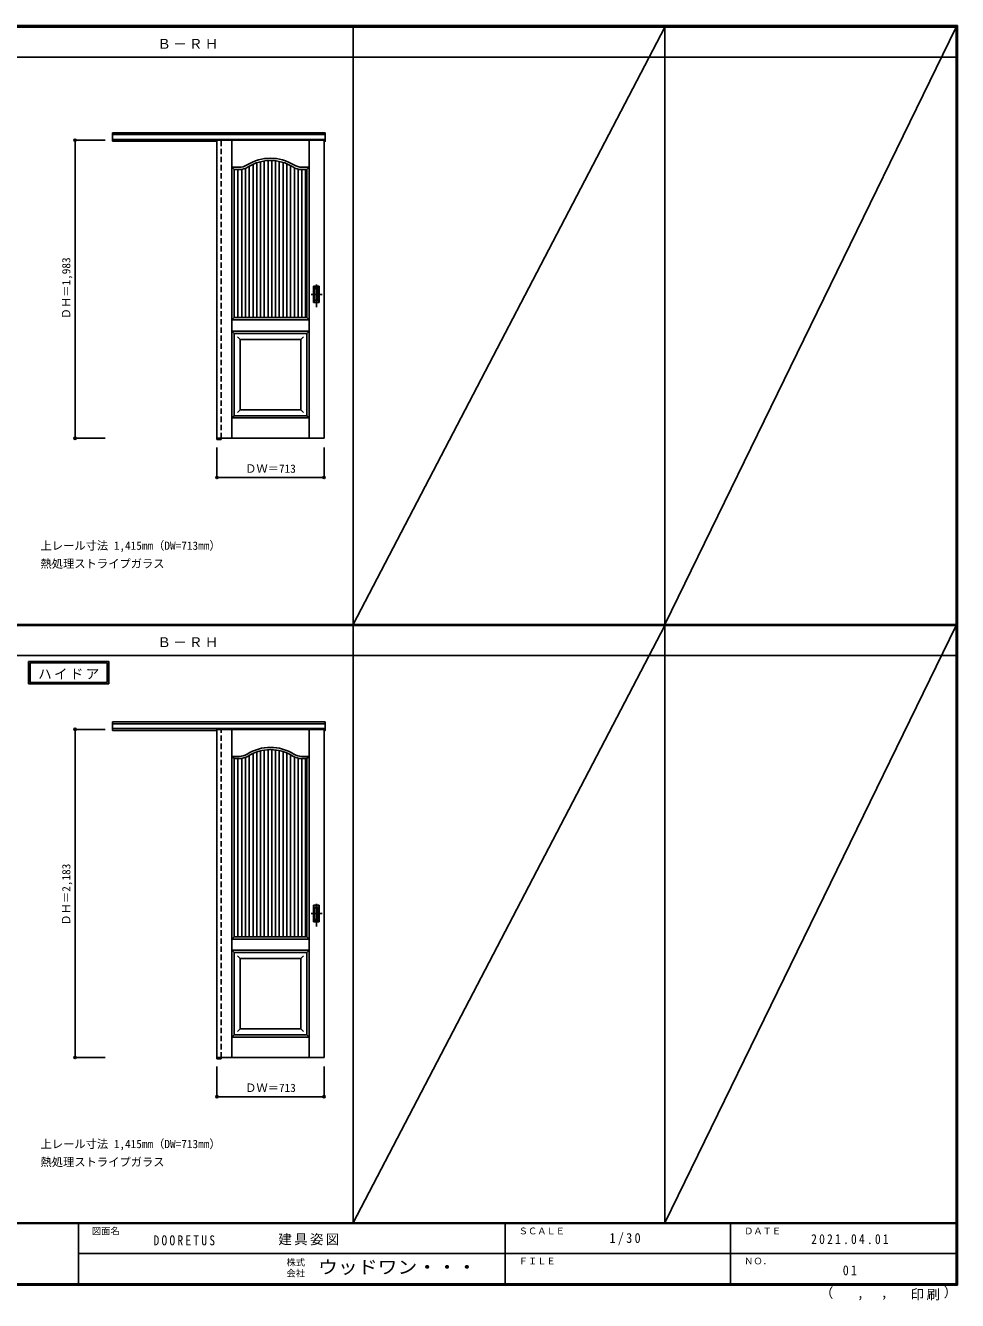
# Model space of a CAD drawing. Units: millimetres, scale not verified. Extents: x -6000 to 5700, y -4307 to 4175.
# Drawn here: x -502 to 5700, y -4307 to 4175 of the extents above; entities that cross this region are included whole.
import ezdxf
from ezdxf.enums import TextEntityAlignment as Align

# ---------------------------------------------------------------- set-up
doc = ezdxf.new("R2010")
doc.units = ezdxf.units.MM
doc.header["$LTSCALE"] = 30
doc.header["$PDMODE"] = 32
doc.header["$PDSIZE"] = 15
doc.linetypes.add('CHAIN1', pattern=[8, 5, -1, 1, -1])
doc.linetypes.add('DASHED1', pattern=[1.8, 1.2, -0.6])
for name, color, linetype in [('0-2_扉', 7, 'Continuous'), ('0-4_枠', 3, 'Continuous'), ('0-6_引手', 7, 'Continuous'), ('0-A_文字', 7, 'Continuous'), ('0-B_寸法', 4, 'Continuous'), ('0-C_ハッチ', 4, 'Continuous'), ('F-1_枠', 6, 'Continuous'), ('F-A_文字', 7, 'Continuous')]:
    doc.layers.add(name, color=color, linetype=linetype)
doc.styles.add('ＭＳ ゴシック', font='')
doc.styles.get('ＭＳ ゴシック').set_extended_font_data('MS Gothic')

msp = doc.modelspace()

# ---------------------------------------------------------------- linework, layer by layer
at = {"layer": '0-2_扉'}
for p, q in [((772, 3412), (772, 1429)), ((772, 3412), (1485, 3412)), ((872, 1429), (872, 3412)), ((1385, 1429), (1385, 3412)), ((1485, 1429), (1485, 3412)), ((872, 3232), (919.43, 3232)), ((872, 3232), (887, 3217)), ((1337.22, 3232), (1385, 3232)), ((1370, 3217), (1385, 3232)), ((887, 3217), (919.43, 3217)), ((887, 2374.52), (887, 3217)), ((1337.61, 3217), (1370, 3217)), ((1370, 2232), (1370, 3217)), ((887, 2232), (887, 2374.52)), ((872, 2217), (887, 2232)), ((1385, 2217), (872, 2217)), ((1076, 2232), (887, 2232)), ((887, 2232), (1370, 2232)), ((1181, 2232), (1370, 2232)), ((1370, 2232), (1385, 2217)), ((872, 2142), (887, 2127)), ((872, 2142), (1385, 2142)), ((887, 1579), (887, 2127)), ((887, 2127), (1370, 2127)), ((1370, 2127), (1385, 2142)), ((1370, 1579), (1370, 2127)), ((927.04, 2087), (909.36, 2104.68)), ((927, 1619), (927, 2087)), ((1330, 2087), (927.04, 2087)), ((1330, 2087), (1347.68, 2104.68)), ((1330, 2087), (1330, 1619)), ((927, 1619), (909.32, 1601.32)), ((927, 1619), (927, 1620.43)), ((1330, 1619), (927, 1619)), ((1330, 1619), (1347.68, 1601.32)), ((887, 1579), (872, 1564)), ((872, 1564), (1385, 1564)), ((887, 1579), (1370, 1579)), ((1370, 1579), (1385, 1564)), ((772, 1429), (1485, 1429)), ((772, -507.25), (772, -2690.25)), ((772, -507.25), (1485, -507.25)), ((872, -2690.25), (872, -507.25)), ((1385, -2690.25), (1385, -507.25)), ((1485, -2690.25), (1485, -507.25)), ((872, -687.25), (919.43, -687.25)), ((872, -687.25), (887, -702.25)), ((887, -702.25), (919.43, -702.25)), ((887, -1887.25), (887, -702.25)), ((1337.22, -687.25), (1385, -687.25)), ((1337.61, -702.25), (1370, -702.25)), ((1370, -702.25), (1385, -687.25)), ((1370, -1887.25), (1370, -702.25)), ((872, -1902.25), (887, -1887.25)), ((1385, -1902.25), (872, -1902.25)), ((1076, -1887.25), (887, -1887.25)), ((887, -1887.25), (1370, -1887.25)), ((1181, -1887.25), (1370, -1887.25)), ((1370, -1887.25), (1385, -1902.25)), ((872, -1977.25), (887, -1992.25)), ((872, -1977.25), (1385, -1977.25)), ((887, -2540.25), (887, -1992.25)), ((887, -1992.25), (1370, -1992.25)), ((927.04, -2032.25), (909.36, -2014.57)), ((927, -2500.25), (927, -2032.25)), ((1330, -2032.25), (927.04, -2032.25)), ((1330, -2032.25), (1347.68, -2014.57)), ((1330, -2032.25), (1330, -2500.25)), ((1370, -1992.25), (1385, -1977.25)), ((1370, -2540.25), (1370, -1992.25)), ((887, -2540.25), (872, -2555.25)), ((887, -2540.25), (1370, -2540.25)), ((927, -2500.25), (909.32, -2517.93)), ((927, -2500.25), (927, -2498.82)), ((1330, -2500.25), (927, -2500.25)), ((1330, -2500.25), (1347.68, -2517.93)), ((1370, -2540.25), (1385, -2555.25)), ((872, -2555.25), (1385, -2555.25)), ((772, -2690.25), (1485, -2690.25))]:
    msp.add_line(p, q, dxfattribs=at)
for centre, radius, start, end in [((919.5, 3332), 100, 270, 302.03549), ((919.5, 3332), 115, 270, 302.03549), ((1128.5, 2997.99), 294.01, 57.96451, 122.03549), ((1128.5, 2997.99), 279.01, 57.96451, 122.03549), ((1337.5, 3332), 115, 237.96451, 270.05614), ((1337.5, 3332), 100, 237.96451, 269.83906), ((919.5, -587.25), 100, 270, 302.03549), ((1128.5, -921.26), 294.01, 57.96451, 122.03549), ((1128.5, -921.26), 279.01, 57.96451, 122.03549), ((1337.5, -587.25), 100, 237.96451, 269.83906), ((919.5, -587.25), 115, 270, 302.03549), ((1337.5, -587.25), 115, 237.96451, 270.05614)]:
    msp.add_arc(centre, radius, start, end, dxfattribs=at)
at = {"layer": '0-4_枠'}
for p, q in [((78, 3462), (1493, 3462)), ((78, 3405), (78, 3462)), ((78, 3449), (1493, 3449)), ((78, 3417), (1493, 3417)), ((78, 3405), (772, 3405)), ((771, 3417), (771, 1420)), ((799, 3412), (799, 3417)), ((771, 1420), (799, 1420)), ((799, 1429), (799, 1420)), ((78, -457.25), (1493, -457.25)), ((78, -514.25), (78, -457.25)), ((78, -470.25), (1493, -470.25)), ((78, -502.25), (1493, -502.25)), ((771, -502.25), (771, -2699.25)), ((799, -507.25), (799, -502.25)), ((78, -514.25), (772, -514.25)), ((771, -2699.25), (799, -2699.25)), ((799, -2690.25), (799, -2699.25))]:
    msp.add_line(p, q, dxfattribs=at)
at = {"layer": '0-4_枠', "color": 4, "linetype": 'DASHED1'}
for p, q in [((799, 1429), (799, 3412)), ((799, -2690.25), (799, -507.25))]:
    msp.add_line(p, q, dxfattribs=at)
at = {"layer": '0-4_枠'}
for points in [[(1485, 3405), (1493, 3405), (1493, 3462)], [(1485, -514.25), (1493, -514.25), (1493, -457.25)]]:
    msp.add_lwpolyline(points, dxfattribs=at)
at = {"layer": '0-6_引手', "linetype": 'CHAIN1'}
for p, q in [((1434, 2301.27), (1434, 2472.12)), ((1472.07, 2386.5), (1399.56, 2386.5)), ((1434, -1817.98), (1434, -1647.13)), ((1472.07, -1732.75), (1399.56, -1732.75))]:
    msp.add_line(p, q, dxfattribs=at)
at = {"layer": '0-6_引手'}
for p, q in [((1453, 2441.5), (1415, 2441.5)), ((1415, 2331.5), (1415, 2441.5)), ((1446.5, 2425.5), (1421.5, 2425.5)), ((1421.5, 2347.5), (1421.5, 2425.5)), ((1446.5, 2347.5), (1446.5, 2425.5)), ((1453, 2331.5), (1453, 2441.5)), ((1453, 2331.5), (1415, 2331.5)), ((1446.5, 2347.5), (1421.5, 2347.5)), ((1453, -1677.75), (1415, -1677.75)), ((1415, -1787.75), (1415, -1677.75)), ((1446.5, -1693.75), (1421.5, -1693.75)), ((1421.5, -1771.75), (1421.5, -1693.75)), ((1446.5, -1771.75), (1446.5, -1693.75)), ((1453, -1787.75), (1453, -1677.75)), ((1446.5, -1771.75), (1421.5, -1771.75)), ((1453, -1787.75), (1415, -1787.75))]:
    msp.add_line(p, q, dxfattribs=at)
at = {"layer": '0-6_引手', "linetype": 'DASHED1'}
for p, q in [((1418, 2335.5), (1418, 2437.5)), ((1450, 2335.5), (1418, 2335.5)), ((1418, -1783.75), (1418, -1681.75)), ((1450, -1783.75), (1418, -1783.75))]:
    msp.add_line(p, q, dxfattribs=at)
for points in [[(1450, 2335.5), (1450, 2437.5), (1418, 2437.5)], [(1450, -1783.75), (1450, -1681.75), (1418, -1681.75)]]:
    msp.add_lwpolyline(points, dxfattribs=at)
at = {"layer": '0-A_文字'}
for p, q in [((-482, -55.5), (-482, -205.5)), ((-472, -65.5), (42.33, -65.5)), ((42.33, -65.5), (42.33, -195.5)), ((-482, -205.5), (52.33, -205.5))]:
    msp.add_line(p, q, dxfattribs=at)
for points in [[(-482, -55.5), (52.33, -55.5), (52.33, -205.5)], [(-472, -65.5), (-472, -195.5), (42.33, -195.5)]]:
    msp.add_lwpolyline(points, dxfattribs=at)
at = {"layer": '0-B_寸法'}
for p, q in [((-172, 3412), (-172, 1429)), ((-172, 3412), (28, 3412)), ((-172, 1429), (28, 1429)), ((772, 1168), (772, 1368)), ((1485, 1168), (1485, 1368)), ((1485, 1168), (772, 1168)), ((-172, -507.25), (-172, -2690.25)), ((-172, -507.25), (28, -507.25)), ((-172, -2690.25), (28, -2690.25)), ((772, -2951.25), (772, -2751.25)), ((1485, -2951.25), (1485, -2751.25)), ((1485, -2951.25), (772, -2951.25))]:
    msp.add_line(p, q, dxfattribs=at)
at = {"layer": '0-B_寸法', "color": 7}
for p in [(-172, 3412), (-172, 1429), (772, 1168), (1485, 1168), (-172, -507.25), (-172, -2690.25), (772, -2951.25), (1485, -2951.25)]:
    msp.add_point(p, dxfattribs=at)
at = {"layer": '0-C_ハッチ'}
for p, q in [((962, 2232), (962, 3225.14)), ((987, 2232), (987, 3238.9)), ((1012, 2232), (1012, 3251.52)), ((1037, 2232), (1037, 3261.57)), ((1062, 2232), (1062, 3268.96)), ((1087, 2232), (1087, 3273.9)), ((1112, 2232), (1112, 3276.51)), ((1137, 2232), (1137, 3276.87)), ((1162, 2232), (1162, 3274.98)), ((1187, 2232), (1187, 3270.8)), ((1212, 2232), (1212, 3264.21)), ((1237, 2232), (1237, 3255.04)), ((1262, 2232), (1262, 3242.99)), ((1287, 2232), (1287, 3228.68)), ((912, 2232), (912, 3217)), ((937, 2232), (937, 3218.34)), ((1312, 2232), (1312, 3219.87)), ((1337, 2232), (1337, 3217)), ((1362, 2232), (1362, 3217)), ((1012, -1887.25), (1012, -667.73)), ((1037, -1887.25), (1037, -657.68)), ((1062, -1887.25), (1062, -650.29)), ((1087, -1887.25), (1087, -645.35)), ((1112, -1887.25), (1112, -642.74)), ((1137, -1887.25), (1137, -642.38)), ((1162, -1887.25), (1162, -644.27)), ((1187, -1887.25), (1187, -648.45)), ((1212, -1887.25), (1212, -655.04)), ((1237, -1887.25), (1237, -664.21)), ((1262, -1887.25), (1262, -676.26)), ((912, -1887.25), (912, -702.25)), ((937, -1887.25), (937, -700.91)), ((962, -1887.25), (962, -694.11)), ((987, -1887.25), (987, -680.35)), ((1287, -1887.25), (1287, -690.57)), ((1312, -1887.25), (1312, -699.38)), ((1337, -1887.25), (1337, -702.25)), ((1362, -1887.25), (1362, -702.25))]:
    msp.add_line(p, q, dxfattribs=at)
at = {"layer": 'F-1_枠'}
for p, q in [((-6000, 4175), (5700, 4175)), ((-6000, 4170), (5700, 4170)), ((-6000, 4165), (5700, 4165)), ((1678, -3790), (1678, 4175)), ((3752, -3790), (3752, 4175)), ((5690, 4175), (5690, -4205)), ((5695, 4175), (5695, -4205)), ((5700, 4175), (5700, -4205)), ((-6000, 3965), (5700, 3965)), ((-6000, 190.5), (5700, 190.5)), ((-6000, 187.5), (5700, 187.5)), ((-6000, 184.5), (5700, 184.5)), ((-6000, -15.5), (5700, -15.5)), ((5700, -3790), (-6000, -3790)), ((5700, -3795), (-6000, -3795)), ((-150, -3795), (-150, -4195)), ((2690, -3795), (2690, -4195)), ((4190, -3795), (4190, -4195)), ((-150, -3995), (5690, -3995.01)), ((5700, -4195), (-6000, -4195)), ((5700, -4200), (-6000, -4200)), ((5700, -4205), (-6000, -4205))]:
    msp.add_line(p, q, dxfattribs=at)
at = {"layer": 'F-A_文字'}
for p, q in [((1678, 190.5), (3752, 4165)), ((3752, 190.5), (5690, 4165)), ((1678, -3790), (3752, 184.5)), ((3752, -3790), (5690, 184.5))]:
    msp.add_line(p, q, dxfattribs=at)

# ---------------------------------------------------------------- texts
at = {"layer": '0-A_文字', "style": 'ＭＳ ゴシック'}
for s, p in [('上レール寸法 1,415mm（DW=713mm）', (-402, 670.5)), ('熱処理ストライプガラス', (-402, 550.5)), ('上レール寸法 1,415mm（DW=713mm）', (-402, -3310)), ('熱処理ストライプガラス', (-402, -3430))]:
    msp.add_text(s, height=54.99, dxfattribs=at).set_placement(p, align=Align.BOTTOM_LEFT)
at = {"layer": '0-A_文字', "char_height": 65.98, "attachment_point": 7, "style": 'ＭＳ ゴシック'}
for s, insert in [('\\T1.17;Ｂ－ＲＨ', (375.5, 4020)), ('\\T1.17;Ｂ－ＲＨ', (375.5, 39.5)), ('\\T1.17;ハイドア', (-417.34, -175.5))]:
    msp.add_mtext(s, dxfattribs=dict(at, insert=insert))
at = {"layer": '0-B_寸法', "color": 7, "style": 'ＭＳ ゴシック'}
for s, p in [('ＤＨ＝1,983', (-187, 2220.25)), ('ＤＨ＝2,183', (-187, -1813))]:
    msp.add_text(s, height=54.99, rotation=90, dxfattribs=at).set_placement(p, align=Align.BOTTOM_LEFT)
for p in [(959.75, 1183), (959.75, -2936.25)]:
    msp.add_text('ＤＷ＝713', height=54.99, dxfattribs=at).set_placement(p, align=Align.BOTTOM_LEFT)
at = {"layer": 'F-A_文字', "style": 'ＭＳ ゴシック'}
for s, height, p in [('図面名', 43.99, (-60, -3880)), ('ＳＣＡＬＥ', 43.99, (2780, -3880)), ('ＤＡＴＥ', 43.99, (4280, -3880)), ('株式', 43.99, (1235, -4089)), ('ＦＩＬＥ', 43.99, (2780, -4080)), ('ＮＯ．', 43.99, (4280, -4080)), ('会社', 43.99, (1235, -4161)), ('（', 65.98, (4784.03, -4308.31)), ('）', 65.98, (5608.4, -4304.13)), (',', 65.98, (5031.28, -4308.31)), (',', 65.98, (5190.2, -4305.53))]:
    msp.add_text(s, height=height, dxfattribs=at).set_placement(p, align=Align.BOTTOM_LEFT)
at = {"layer": 'F-A_文字', "style": 'ＭＳ ゴシック', "width": 1.1}
msp.add_text('ウッドワン・・・', height=87.98, dxfattribs=at).set_placement((1445, -4155), align=Align.BOTTOM_LEFT)
at = {"layer": 'F-A_文字', "char_height": 65.98, "attachment_point": 7, "style": 'ＭＳ ゴシック'}
for s, insert in [('\\T1.39;\\W0.85;DOORETUS', (350, -3940.79)), ('\\T1.17;建具姿図', (1180.42, -3940)), ('\\T1.38;\\W0.9;1/30', (3383.75, -3940)), ('\\T1.39;\\W0.85;2021.04.01', (4726.25, -3932.5)), ('\\T1.36;\\W0.9;01', (4936.25, -4140)), ('\\T1.17;印刷', (5388.15, -4306.92))]:
    msp.add_mtext(s, dxfattribs=dict(at, insert=insert))

doc.saveas('drawing.dxf')
